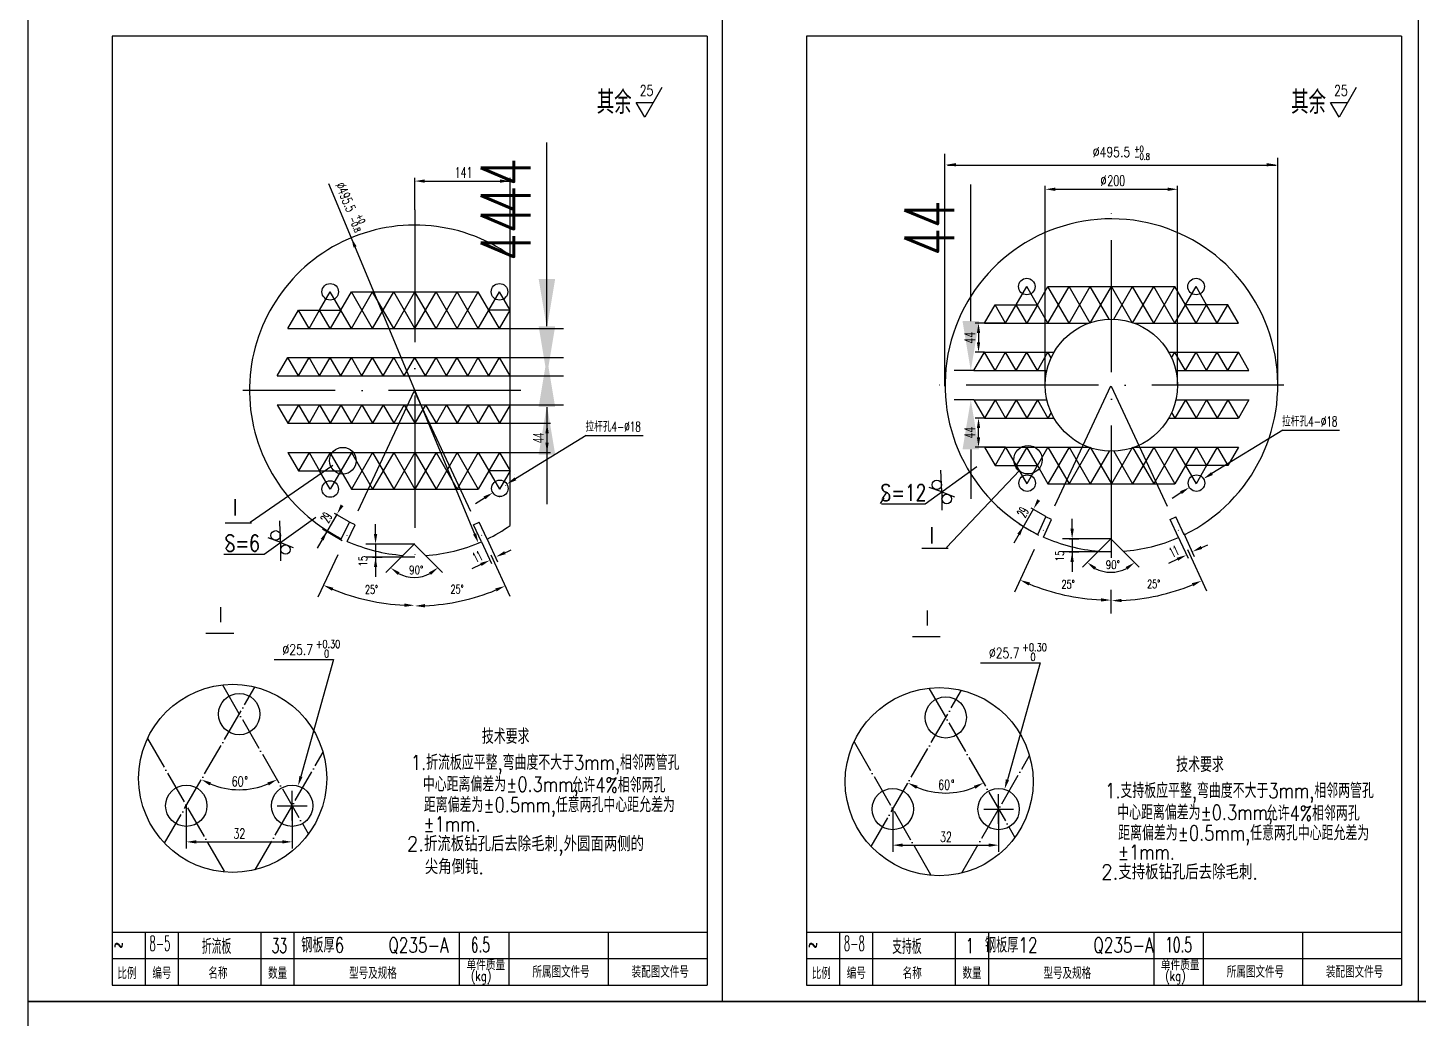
# Model space of a CAD drawing. Extents: x 1146 to 4564, y 131 to 1670.
# Drawn here: x 2369.2 to 2789.7, y 1071 to 1370.5 of the extents above; entities that cross this region are included whole.
import ezdxf
from ezdxf.enums import TextEntityAlignment as Align

# ---------------------------------------------------------------- set-up
doc = ezdxf.new("R2010")
doc.units = 0
doc.header["$LTSCALE"] = 2
doc.header["$MEASUREMENT"] = 0
doc.linetypes.add('DASHDOT', pattern=[6, 5, -0.5, 0, -0.5])
doc.linetypes.add('DASHDOT-S', pattern=[14, 10, -2, 0, -2])
doc.layers.get('0').update_dxf_attribs({"linetype": 'CONTINUOUS'})
doc.layers.get('DEFPOINTS').update_dxf_attribs({"linetype": 'CONTINUOUS'})
for name, color, linetype in [('1', 2, 'CONTINUOUS'), ('2', 4, 'CONTINUOUS'), ('文字', 7, 'CONTINUOUS'), ('粗线', 3, 'CONTINUOUS'), ('细线', 7, 'CONTINUOUS')]:
    doc.layers.add(name, color=color, linetype=linetype)
doc.styles.add('HZ', font='TXT.shx', dxfattribs={"width": 0.65, "bigfont": 'HZTXT.shx'})
doc.styles.add('ROMANS', font='romans', dxfattribs={"width": 0.6})
doc.styles.get("Standard").update_dxf_attribs({"font": 'txt.shx', "width": 0.65})
doc.dimstyles.get("Standard").update_dxf_attribs({"dimscale": 5, "dimtxt": 3, "dimasz": 3, "dimexe": 1, "dimexo": 0, "dimgap": 1, "dimtad": 1, "dimdec": 0, "dimzin": 0, "dimdsep": 46, "dimtxsty": 'HZ', "dimcen": 0.09, "dimadec": 0, "dimazin": 0, "dimtfac": 1, "dimtdec": 0, "dimtofl": 0, "dimtmove": 0, "dimatfit": 3, "dimfxl": 0, "dimtolj": 1, "dimtzin": 0, "dimarcsym": 0})

# ---------------------------------------------------------------- blocks, each defined once
blk = doc.blocks.new('*D11')
at = {"color": 0, "linetype": 'Continuous', "lineweight": -2}
for p, q in [((2526.19, 1280.27), (2526.19, 1321.52)), ((2515.04, 1265.27), (2531.19, 1265.27)), ((2515.04, 1256.47), (2531.19, 1256.47)), ((2526.19, 1241.47), (2526.19, 1226.47))]:
    blk.add_line(p, q, dxfattribs=at)
at = {"color": 0, "linetype": 'Continuous'}
for points in [[(2523.69, 1280.27), (2528.69, 1280.27), (2526.19, 1265.27)], [(2523.69, 1241.47), (2528.69, 1241.47), (2526.19, 1256.47)]]:
    blk.add_solid(points, dxfattribs=at)
at = {"layer": 'DEFPOINTS', "color": 0, "linetype": 'Continuous'}
for p in [(2515.04, 1265.27), (2526.19, 1265.27), (2515.04, 1256.47)]:
    blk.add_point(p, dxfattribs=at)
at = {"color": 0, "linetype": 'Continuous', "insert": (2513.69, 1308.39), "char_height": 15, "attachment_point": 5, "rotation": 90, "style": 'HZ'}
blk.add_mtext('\\A1;44', dxfattribs=at)
blk = doc.blocks.new('*D12')
at = {"color": 0, "linetype": 'Continuous', "lineweight": -2}
for p, q in [((2526.19, 1294.61), (2526.19, 1335.86)), ((2515.04, 1279.61), (2531.19, 1279.61)), ((2515.04, 1270.81), (2531.19, 1270.81)), ((2526.19, 1255.81), (2526.19, 1240.81))]:
    blk.add_line(p, q, dxfattribs=at)
at = {"color": 0, "linetype": 'Continuous'}
for points in [[(2523.69, 1294.61), (2528.69, 1294.61), (2526.19, 1279.61)], [(2523.69, 1255.81), (2528.69, 1255.81), (2526.19, 1270.81)]]:
    blk.add_solid(points, dxfattribs=at)
at = {"layer": 'DEFPOINTS', "color": 0, "linetype": 'Continuous'}
for p in [(2515.04, 1279.61), (2526.19, 1279.61), (2515.04, 1270.81)]:
    blk.add_point(p, dxfattribs=at)
at = {"color": 0, "linetype": 'Continuous', "insert": (2513.69, 1322.73), "char_height": 15, "attachment_point": 5, "rotation": 90, "style": 'HZ'}
blk.add_mtext('\\A1;44', dxfattribs=at)
blk = doc.blocks.new('*D13')
at = {"color": 0, "linetype": 'Continuous', "lineweight": -2}
for p, q in [((2654.38, 1281.85), (2654.38, 1323.1)), ((2655.31, 1266.85), (2649.38, 1266.85)), ((2655.31, 1258.05), (2649.38, 1258.05)), ((2654.38, 1243.05), (2654.38, 1228.05))]:
    blk.add_line(p, q, dxfattribs=at)
at = {"color": 0, "linetype": 'Continuous'}
for points in [[(2651.88, 1281.85), (2656.88, 1281.85), (2654.38, 1266.85)], [(2651.88, 1243.05), (2656.88, 1243.05), (2654.38, 1258.05)]]:
    blk.add_solid(points, dxfattribs=at)
at = {"layer": 'DEFPOINTS', "color": 0, "linetype": 'Continuous'}
for p in [(2654.38, 1266.85), (2655.31, 1266.85), (2655.31, 1258.05)]:
    blk.add_point(p, dxfattribs=at)
at = {"color": 0, "linetype": 'Continuous', "insert": (2641.88, 1309.98), "char_height": 15, "attachment_point": 5, "rotation": 90, "style": 'HZ'}
blk.add_mtext('\\A1;44', dxfattribs=at)

msp = doc.modelspace()

# ---------------------------------------------------------------- linework, layer by layer
at = {"color": 7, "linetype": 'Continuous'}
for p, q in [((2369.19, 1670.03), (2369.19, 1076.03)), ((2579.19, 1670.03), (2579.19, 1076.03)), ((2789.69, 1670.03), (2789.69, 1076.03)), ((2646.52, 1262.18), (2646.52, 1332.38)), ((2747.24, 1262.49), (2747.24, 1331.24)), ((2486.24, 1315.46), (2486.24, 1325.17)), ((2515.04, 1300.86), (2515.04, 1325.17)), ((2460.17, 1323.44), (2504.32, 1217.48)), ((2489.24, 1324.17), (2515.04, 1324.17)), ((2676.91, 1262.45), (2676.91, 1322.7)), ((2679.91, 1321.7), (2713.91, 1321.7)), ((2716.91, 1262.45), (2716.91, 1322.7)), ((2664.91, 1281.2), (2671.31, 1292.28)), ((2677.71, 1281.2), (2671.31, 1292.28)), ((2677.71, 1281.2), (2684.11, 1292.28)), ((2684.11, 1281.2), (2677.71, 1292.28)), ((2684.11, 1281.2), (2690.51, 1292.28)), ((2690.51, 1281.2), (2684.11, 1292.28)), ((2690.51, 1281.2), (2696.91, 1292.28)), ((2696.19, 1282.44), (2690.51, 1292.28)), ((2703.31, 1281.2), (2696.91, 1292.28)), ((2697.63, 1282.44), (2703.31, 1292.28)), ((2703.31, 1281.2), (2709.71, 1292.28)), ((2709.71, 1281.2), (2703.31, 1292.28)), ((2709.71, 1281.2), (2716.11, 1292.28)), ((2716.11, 1281.2), (2709.71, 1292.28)), ((2716.11, 1281.2), (2722.51, 1292.28)), ((2725.71, 1286.74), (2722.51, 1292.28)), ((2457.44, 1285.15), (2460.64, 1290.69)), ((2467.04, 1279.61), (2460.64, 1290.69)), ((2467.04, 1279.61), (2473.44, 1290.69)), ((2473.44, 1279.61), (2467.04, 1290.69)), ((2473.44, 1279.61), (2479.84, 1290.69)), ((2479.84, 1279.61), (2473.44, 1290.69)), ((2479.84, 1279.61), (2486.24, 1290.69)), ((2486.24, 1279.61), (2479.84, 1290.69)), ((2492.64, 1279.61), (2486.24, 1290.69)), ((2486.24, 1279.61), (2492.64, 1290.69)), ((2492.64, 1279.61), (2499.04, 1290.69)), ((2499.04, 1279.61), (2492.64, 1290.69)), ((2499.04, 1279.61), (2505.44, 1290.69)), ((2505.44, 1279.61), (2499.04, 1290.69)), ((2505.44, 1279.61), (2511.84, 1290.69)), ((2515.04, 1285.15), (2511.84, 1290.69)), ((2664.91, 1281.2), (2661.71, 1286.74)), ((2671.31, 1281.2), (2668.11, 1286.74)), ((2674.51, 1286.74), (2671.31, 1281.2)), ((2722.51, 1281.2), (2719.31, 1286.74)), ((2722.51, 1281.2), (2725.71, 1286.74)), ((2728.91, 1281.2), (2725.71, 1286.74)), ((2728.91, 1281.2), (2732.11, 1286.74)), ((2454.24, 1279.61), (2451.04, 1285.15)), ((2454.24, 1279.61), (2457.44, 1285.15)), ((2460.64, 1279.61), (2457.44, 1285.15)), ((2463.84, 1285.15), (2460.64, 1279.61)), ((2511.84, 1279.61), (2508.64, 1285.15)), ((2511.84, 1279.61), (2515.04, 1285.15)), ((2664.91, 1281.2), (2655.72, 1281.2)), ((2656.72, 1278.2), (2656.72, 1275.4)), ((2451.04, 1265.27), (2447.84, 1270.81)), ((2457.44, 1265.27), (2454.24, 1270.81)), ((2457.44, 1265.27), (2460.64, 1270.81)), ((2463.84, 1265.27), (2460.64, 1270.81)), ((2463.84, 1265.27), (2467.04, 1270.81)), ((2470.24, 1265.27), (2467.04, 1270.81)), ((2470.24, 1265.27), (2473.44, 1270.81)), ((2476.64, 1265.27), (2473.44, 1270.81)), ((2476.64, 1265.27), (2479.84, 1270.81)), ((2483.04, 1265.27), (2479.84, 1270.81)), ((2483.04, 1265.27), (2486.24, 1270.81)), ((2489.44, 1265.27), (2486.24, 1270.81)), ((2489.44, 1265.27), (2492.64, 1270.81)), ((2495.84, 1265.27), (2492.64, 1270.81)), ((2495.84, 1265.27), (2499.04, 1270.81)), ((2502.24, 1265.27), (2499.04, 1270.81)), ((2502.24, 1265.27), (2505.44, 1270.81)), ((2508.64, 1265.27), (2505.44, 1270.81)), ((2508.64, 1265.27), (2511.84, 1270.81)), ((2515.04, 1265.27), (2511.84, 1270.81)), ((2658.51, 1272.4), (2655.72, 1272.4)), ((2661.71, 1266.85), (2658.51, 1272.4)), ((2668.11, 1266.85), (2664.91, 1272.4)), ((2668.11, 1266.85), (2671.31, 1272.4)), ((2674.51, 1266.85), (2671.31, 1272.4)), ((2674.51, 1266.85), (2677.71, 1272.4)), ((2678.69, 1270.7), (2677.71, 1272.4)), ((2715.13, 1270.7), (2716.11, 1272.4)), ((2719.31, 1266.85), (2716.11, 1272.4)), ((2719.31, 1266.85), (2722.51, 1272.4)), ((2725.71, 1266.85), (2722.51, 1272.4)), ((2725.71, 1266.85), (2728.91, 1272.4)), ((2732.11, 1266.85), (2728.91, 1272.4)), ((2732.11, 1266.85), (2735.31, 1272.4)), ((2661.71, 1258.05), (2658.51, 1252.51)), ((2668.11, 1258.05), (2664.91, 1252.51)), ((2668.11, 1258.05), (2671.31, 1252.51)), ((2674.51, 1258.05), (2671.31, 1252.51)), ((2674.51, 1258.05), (2677.71, 1252.51)), ((2719.31, 1258.05), (2716.11, 1252.51)), ((2719.31, 1258.05), (2722.51, 1252.51)), ((2725.71, 1258.05), (2722.51, 1252.51)), ((2725.71, 1258.05), (2728.91, 1252.51)), ((2732.11, 1258.05), (2728.91, 1252.51)), ((2732.11, 1258.05), (2735.31, 1252.51)), ((2451.04, 1256.47), (2447.84, 1250.92)), ((2457.44, 1256.47), (2454.24, 1250.92)), ((2457.44, 1256.47), (2460.64, 1250.92)), ((2463.84, 1256.47), (2460.64, 1250.92)), ((2463.84, 1256.47), (2467.04, 1250.92)), ((2470.24, 1256.47), (2467.04, 1250.92)), ((2470.24, 1256.47), (2473.44, 1250.92)), ((2476.64, 1256.47), (2473.44, 1250.92)), ((2476.64, 1256.47), (2479.84, 1250.92)), ((2483.04, 1256.47), (2479.84, 1250.92)), ((2483.04, 1256.47), (2486.24, 1250.92)), ((2489.44, 1256.47), (2486.24, 1250.92)), ((2489.44, 1256.47), (2492.64, 1250.92)), ((2495.84, 1256.47), (2492.64, 1250.92)), ((2495.84, 1256.47), (2499.04, 1250.92)), ((2502.24, 1256.47), (2499.04, 1250.92)), ((2502.24, 1256.47), (2505.44, 1250.92)), ((2508.64, 1256.47), (2505.44, 1250.92)), ((2508.64, 1256.47), (2511.84, 1250.92)), ((2515.04, 1256.47), (2511.84, 1250.92)), ((2678.69, 1254.21), (2677.71, 1252.51)), ((2715.13, 1254.21), (2716.11, 1252.51)), ((2515.04, 1250.92), (2527.22, 1250.92)), ((2658.51, 1252.51), (2655.72, 1252.51)), ((2656.72, 1246.71), (2656.72, 1249.51)), ((2538.05, 1247.27), (2516.65, 1234.13)), ((2526.22, 1245.12), (2526.22, 1247.92)), ((2538.05, 1247.27), (2555.25, 1247.27)), ((2748.72, 1248.86), (2727.32, 1235.72)), ((2748.72, 1248.86), (2765.92, 1248.86)), ((2454.24, 1242.12), (2451.04, 1236.58)), ((2460.64, 1242.12), (2457.44, 1236.58)), ((2467.04, 1242.12), (2460.64, 1231.04)), ((2463.84, 1236.58), (2460.64, 1242.12)), ((2473.44, 1242.12), (2467.04, 1231.04)), ((2467.04, 1242.12), (2473.44, 1231.04)), ((2479.84, 1242.12), (2473.44, 1231.04)), ((2473.44, 1242.12), (2479.84, 1231.04)), ((2486.24, 1242.12), (2479.84, 1231.04)), ((2479.84, 1242.12), (2486.24, 1231.04)), ((2486.24, 1242.12), (2492.64, 1231.04)), ((2492.64, 1242.12), (2486.24, 1231.04)), ((2499.04, 1242.12), (2492.64, 1231.04)), ((2492.64, 1242.12), (2499.04, 1231.04)), ((2505.44, 1242.12), (2499.04, 1231.04)), ((2499.04, 1242.12), (2505.44, 1231.04)), ((2505.44, 1242.12), (2511.84, 1231.04)), ((2511.84, 1242.12), (2508.64, 1236.58)), ((2511.84, 1242.12), (2515.04, 1236.58)), ((2515.04, 1242.12), (2527.22, 1242.12)), ((2664.91, 1243.71), (2655.72, 1243.71)), ((2664.91, 1243.71), (2661.71, 1238.17)), ((2664.91, 1243.71), (2671.31, 1232.62)), ((2671.31, 1243.71), (2668.11, 1238.17)), ((2677.71, 1243.71), (2671.31, 1232.62)), ((2674.51, 1238.17), (2671.31, 1243.71)), ((2684.11, 1243.71), (2677.71, 1232.62)), ((2677.71, 1243.71), (2684.11, 1232.62)), ((2690.51, 1243.71), (2684.11, 1232.62)), ((2684.11, 1243.71), (2690.51, 1232.62)), ((2690.51, 1243.71), (2696.91, 1232.62)), ((2696.19, 1242.47), (2690.51, 1232.62)), ((2703.31, 1243.71), (2696.91, 1232.62)), ((2697.63, 1242.47), (2703.31, 1232.62)), ((2709.71, 1243.71), (2703.31, 1232.62)), ((2703.31, 1243.71), (2709.71, 1232.62)), ((2716.11, 1243.71), (2709.71, 1232.62)), ((2709.71, 1243.71), (2716.11, 1232.62)), ((2716.11, 1243.71), (2722.51, 1232.62)), ((2722.51, 1243.71), (2719.31, 1238.17)), ((2722.51, 1243.71), (2725.71, 1238.17)), ((2728.91, 1243.71), (2725.71, 1238.17)), ((2728.91, 1243.71), (2732.11, 1238.17)), ((2436.4, 1221.01), (2461.42, 1238.27)), ((2460.64, 1231.04), (2457.44, 1236.58)), ((2515.04, 1236.58), (2511.84, 1231.04)), ((2640.6, 1226.62), (2656.23, 1237.82)), ((2645.61, 1230.19), (2645.33, 1236.73)), ((2647.07, 1213.36), (2669.15, 1236.69)), ((2725.71, 1238.17), (2722.51, 1232.62)), ((2504.58, 1226.72), (2507.27, 1228.37)), ((2511.75, 1228.75), (2511.93, 1228.75)), ((2511.84, 1228.66), (2511.84, 1228.84)), ((2627.07, 1226.71), (2628.17, 1228.36)), ((2627.74, 1228.29), (2628.85, 1229.95)), ((2645.65, 1230.16), (2641.83, 1231.55)), ((2645.59, 1230.23), (2645.59, 1224.64)), ((2645.61, 1230.19), (2649.42, 1228.64)), ((2715.25, 1228.3), (2717.95, 1229.96)), ((2627.35, 1226.62), (2640.6, 1226.62)), ((2440.64, 1211.32), (2456.27, 1222.53)), ((2445.65, 1214.89), (2445.38, 1221.43)), ((2445.69, 1214.86), (2441.88, 1216.26)), ((2428.51, 1211.32), (2440.64, 1211.32)), ((2429.05, 1213), (2430.15, 1214.65)), ((2445.64, 1214.94), (2445.64, 1209.34)), ((2445.65, 1214.89), (2449.46, 1213.35)), ((2369.19, 1076.03), (2369.19, 482.03)), ((3210.19, 1076.03), (2369.19, 1076.03)), ((2369.19, 1076.03), (3210.19, 1076.03))]:
    msp.add_line(p, q, dxfattribs=at)
at = {"color": 3, "linetype": 'Continuous'}
for p, q in [((2574.69, 1368.03), (2394.69, 1368.03)), ((2784.69, 1368.03), (2604.69, 1368.03))]:
    msp.add_line(p, q, dxfattribs=at)
at = {"color": 1, "linetype": 'DASHDOT-S', "ltscale": 2}
for p, q in [((2486.24, 1315.46), (2486.24, 1209.84)), ((2696.91, 1210.25), (2696.91, 1315.88)), ((2749.09, 1262.45), (2644.86, 1262.45)), ((2696.63, 1262.14), (2674.86, 1215.46)), ((2696.83, 1262.14), (2718.6, 1215.46)), ((2518.28, 1260.87), (2434.19, 1260.87)), ((2485.95, 1260.56), (2464.18, 1213.87)), ((2486.16, 1260.56), (2507.93, 1213.87))]:
    msp.add_line(p, q, dxfattribs=at)
at = {"color": 0, "linetype": 'ByBlock'}
for p, q in [((2466.35, 1221.16), (2461.99, 1223.68)), ((2673.39, 1225.11), (2667.39, 1214.72)), ((2677.03, 1222.74), (2672.66, 1225.26)), ((2462.72, 1223.53), (2456.72, 1213.13)), ((2474.36, 1217.44), (2474.36, 1220.44)), ((2674.99, 1217), (2668.97, 1220.47)), ((2685.03, 1219.03), (2685.03, 1222.03)), ((2464.31, 1215.42), (2458.3, 1218.89)), ((2508.08, 1215.89), (2511.25, 1209.04)), ((2684.13, 1216.03), (2687.03, 1216.03)), ((2685.03, 1215.99), (2685.03, 1206.03)), ((2716.91, 1216.95), (2720.09, 1210.1)), ((2718.68, 1217.78), (2721.98, 1210.66)), ((2462.92, 1211.15), (2456.94, 1198.33)), ((2474.36, 1214.4), (2474.36, 1204.45)), ((2506.36, 1215.1), (2509.42, 1208.51)), ((2509.2, 1211.15), (2515, 1198.7)), ((2512.7, 1211.36), (2515.41, 1212.63)), ((2673.59, 1212.74), (2667.61, 1199.91)), ((2684.13, 1212.03), (2687.03, 1212.03)), ((2693.05, 1212.29), (2688.18, 1207.42)), ((2700.47, 1212.27), (2705.32, 1207.42)), ((2719.87, 1212.74), (2725.68, 1200.29)), ((2723.37, 1212.95), (2726.09, 1214.22)), ((2473.46, 1210.45), (2476.36, 1210.45)), ((2482.37, 1210.71), (2477.51, 1205.84)), ((2489.8, 1210.68), (2494.64, 1205.84)), ((2506.21, 1208.23), (2503.49, 1206.96)), ((2716.88, 1209.82), (2714.16, 1208.55)), ((2696.77, 1200.6), (2696.77, 1193.45)), ((2461.69, 1179.53), (2451.79, 1144.13)), ((2675.36, 1178.52), (2665.46, 1143.13)), ((2449.13, 1130.78), (2449.13, 1139.78)), ((2662.8, 1129.77), (2662.8, 1138.77)), ((2444.63, 1135.28), (2453.63, 1135.28)), ((2658.3, 1134.27), (2667.3, 1134.27))]:
    msp.add_line(p, q, dxfattribs=at)
at = {"color": 7, "linetype": 'Continuous'}
for centre, radius in [((2464.46, 1239.61), 4.04), ((2671.69, 1239.9), 4.3), ((2644.11, 1232.32), 1.44), ((2647.1, 1228.04), 1.44), ((2444.15, 1217.03), 1.44), ((2447.14, 1212.75), 1.44), ((2431.15, 1143.55), 28.44), ((2644.82, 1142.55), 28.44)]:
    msp.add_circle(centre, radius, dxfattribs=at)
at = {"color": 0, "linetype": 'ByBlock'}
for centre, radius, start, end in [((2696.75, 1215.99), 10.12, 242.0529, 297.9471), ((2486.08, 1214.41), 10.12, 242.0529, 297.9471), ((2486.09, 1260.86), 64.99, 247.645, 267.355), ((2486.29, 1260.1), 64.41, 272.6691, 292.3309), ((2696.77, 1262.44), 64.99, 247.645, 267.355), ((2696.97, 1261.68), 64.41, 272.6691, 292.3309)]:
    msp.add_arc(centre, radius, start, end, dxfattribs=at)
for points in [[(2649.91, 1329.61), (2649.91, 1328.61), (2646.91, 1329.11)], [(2743.89, 1329.61), (2743.89, 1328.61), (2746.89, 1329.11)], [(2674.46, 1227.96), (2675.33, 1227.46), (2673.39, 1225.11)], [(2463.79, 1226.37), (2464.65, 1225.87), (2462.72, 1223.53)], [(2668.46, 1217.56), (2669.32, 1217.06), (2670.39, 1219.91)], [(2457.79, 1215.98), (2458.65, 1215.48), (2459.72, 1218.33)], [(2473.86, 1217.44), (2474.86, 1217.44), (2474.36, 1214.44)], [(2684.53, 1219.03), (2685.53, 1219.03), (2685.03, 1216.03)], [(2513.28, 1212.25), (2513.7, 1211.35), (2510.77, 1210.53)], [(2684.53, 1209.03), (2685.53, 1209.03), (2685.03, 1212.03)], [(2716.67, 1210.27), (2717.09, 1209.36), (2719.6, 1211.08)], [(2723.95, 1213.84), (2724.37, 1212.93), (2721.44, 1212.12)], [(2473.86, 1207.45), (2474.86, 1207.45), (2474.36, 1210.45)], [(2481.04, 1205.07), (2481.63, 1205.87), (2478.92, 1207.25)], [(2490.52, 1205.87), (2491.11, 1205.07), (2493.23, 1207.25)], [(2505.99, 1208.68), (2506.42, 1207.78), (2508.92, 1209.5)], [(2691.71, 1206.65), (2692.3, 1207.46), (2689.59, 1208.84)], [(2701.19, 1207.46), (2701.79, 1206.65), (2703.9, 1208.84)], [(2671.85, 1201.88), (2672.25, 1202.79), (2669.3, 1203.54)], [(2721.24, 1202.57), (2721.64, 1201.65), (2724.19, 1203.31)], [(2461.17, 1200.29), (2461.58, 1201.21), (2458.63, 1201.95)], [(2510.57, 1200.98), (2510.97, 1200.07), (2513.51, 1201.73)], [(2483.11, 1196.43), (2483.08, 1195.43), (2486.09, 1195.87)], [(2489.31, 1195.26), (2489.28, 1196.26), (2486.29, 1195.69)], [(2693.78, 1198.02), (2693.76, 1197.02), (2696.77, 1197.45)], [(2699.98, 1196.85), (2699.95, 1197.85), (2696.97, 1197.28)], [(2451.32, 1144.28), (2452.27, 1143.99), (2450.93, 1141.26)], [(2664.98, 1143.28), (2665.94, 1142.99), (2664.6, 1140.26)]]:
    msp.add_solid(points, dxfattribs=at)
at = {"color": 7, "linetype": 'Continuous'}
for points in [[(2489.24, 1324.67), (2489.24, 1323.67), (2486.24, 1324.17)], [(2512.04, 1324.67), (2512.04, 1323.67), (2515.04, 1324.17)], [(2679.91, 1322.2), (2679.91, 1321.2), (2676.91, 1321.7)], [(2713.91, 1322.2), (2713.91, 1321.2), (2716.91, 1321.7)], [(2467.7, 1304.06), (2468.62, 1304.44), (2467.01, 1307.02)], [(2656.22, 1278.2), (2657.22, 1278.2), (2656.72, 1281.2)], [(2656.22, 1275.4), (2657.22, 1275.4), (2656.72, 1272.4)], [(2525.72, 1247.92), (2526.72, 1247.92), (2526.22, 1250.92)], [(2656.22, 1249.51), (2657.22, 1249.51), (2656.72, 1252.51)], [(2525.72, 1245.12), (2526.72, 1245.12), (2526.22, 1242.12)], [(2656.22, 1246.71), (2657.22, 1246.71), (2656.72, 1243.71)], [(2516.39, 1234.56), (2516.91, 1233.7), (2514.09, 1232.56)], [(2727.06, 1236.14), (2727.58, 1235.29), (2724.76, 1234.15)], [(2507.54, 1227.95), (2507.01, 1228.8), (2509.83, 1229.94)], [(2718.21, 1229.53), (2717.68, 1230.38), (2720.5, 1231.53)], [(2504.78, 1217.67), (2503.85, 1217.29), (2505.47, 1214.71)]]:
    msp.add_solid(points, dxfattribs=at)
at = {"layer": '1'}
for p, q in [((2560.96, 1352.46), (2555.79, 1343.5)), ((2770.96, 1352.46), (2765.79, 1343.5)), ((2555.79, 1343.5), (2553.2, 1347.98)), ((2553.2, 1347.98), (2558.37, 1347.98)), ((2763.2, 1347.98), (2768.37, 1347.98)), ((2765.79, 1343.5), (2763.2, 1347.98)), ((2647.29, 1328.96), (2746.78, 1328.96)), ((2428.87, 1220.81), (2436.87, 1220.81)), ((2696.94, 1215.99), (2682.11, 1215.99)), ((2486.27, 1214.4), (2471.44, 1214.4)), ((2639.55, 1213.16), (2647.55, 1213.16)), ((2696.94, 1212.03), (2682.02, 1212.03)), ((2486.27, 1210.45), (2471.35, 1210.45)), ((2423.05, 1187.45), (2431.45, 1187.45)), ((2636.72, 1186.45), (2645.12, 1186.45)), ((2443.68, 1179.53), (2461.69, 1179.53)), ((2657.34, 1178.52), (2675.36, 1178.52))]:
    msp.add_line(p, q, dxfattribs=at)
at = {"layer": '1', "color": 1, "linetype": 'DASHDOT'}
for p, q in [((2410.57, 1123.92), (2437.86, 1171.18)), ((2428.04, 1171.81), (2454.07, 1126.72)), ((2624.24, 1122.92), (2651.53, 1170.18)), ((2641.7, 1170.81), (2667.74, 1125.71)), ((2405.39, 1155.6), (2428.71, 1115.22)), ((2619.06, 1154.6), (2642.38, 1114.21)), ((2437.97, 1115.94), (2458.47, 1151.45)), ((2651.64, 1114.94), (2672.14, 1150.45))]:
    msp.add_line(p, q, dxfattribs=at)
at = {"layer": '1', "color": 0, "linetype": 'Continuous'}
for p, q in [((2417.13, 1135.28), (2417.13, 1122.35)), ((2449.13, 1135.28), (2449.13, 1122.35)), ((2630.79, 1134.27), (2630.79, 1121.35)), ((2662.8, 1134.27), (2662.8, 1121.35)), ((2420.13, 1124.35), (2446.13, 1124.35)), ((2633.79, 1123.35), (2659.8, 1123.35))]:
    msp.add_line(p, q, dxfattribs=at)
at = {"layer": '1', "color": 4, "linetype": 'Continuous'}
for centre in [(2433.13, 1162.99), (2646.8, 1161.99), (2417.13, 1135.28), (2449.13, 1135.28), (2630.79, 1134.27), (2662.8, 1134.27)]:
    msp.add_circle(centre, 6.25, dxfattribs=at)
at = {"layer": '1', "color": 0, "linetype": 'Continuous'}
for centre in [(2433.13, 1162.99), (2646.8, 1161.99)]:
    msp.add_arc(centre, 22.87, 247.5222, 292.4778, dxfattribs=at)
for points in [[(2424.17, 1141.42), (2424.61, 1142.31), (2421.7, 1143.19)], [(2441.65, 1142.31), (2442.09, 1141.42), (2444.56, 1143.19)], [(2637.83, 1140.41), (2638.28, 1141.31), (2635.36, 1142.19)], [(2655.32, 1141.31), (2655.76, 1140.41), (2658.23, 1142.19)], [(2420.13, 1124.85), (2420.13, 1123.85), (2417.13, 1124.35)], [(2446.13, 1124.85), (2446.13, 1123.85), (2449.13, 1124.35)], [(2633.79, 1123.85), (2633.79, 1122.85), (2630.79, 1123.35)], [(2659.8, 1123.85), (2659.8, 1122.85), (2662.8, 1123.35)]]:
    msp.add_solid(points, dxfattribs=at)
at = {"layer": '2'}
for p, q in [((2515.04, 1219.99), (2515.04, 1301.74)), ((2674.51, 1286.74), (2677.71, 1292.28)), ((2677.71, 1292.28), (2716.11, 1292.28)), ((2719.31, 1286.74), (2716.11, 1292.28)), ((2463.84, 1285.15), (2467.04, 1290.69)), ((2467.04, 1290.69), (2505.44, 1290.69)), ((2508.64, 1285.15), (2505.44, 1290.69)), ((2658.51, 1281.2), (2661.71, 1286.74)), ((2661.71, 1286.74), (2674.51, 1286.74)), ((2732.11, 1286.74), (2719.31, 1286.74)), ((2735.31, 1281.2), (2732.11, 1286.74)), ((2447.84, 1279.61), (2451.04, 1285.15)), ((2451.04, 1285.15), (2463.84, 1285.15)), ((2515.04, 1285.15), (2508.64, 1285.15)), ((2447.84, 1279.61), (2515.04, 1279.61)), ((2658.51, 1281.2), (2689.93, 1281.2)), ((2703.89, 1281.2), (2735.31, 1281.2)), ((2444.64, 1265.27), (2447.84, 1270.81)), ((2447.84, 1270.81), (2515.04, 1270.81)), ((2451.04, 1265.27), (2454.24, 1270.81)), ((2655.31, 1266.85), (2658.51, 1272.4)), ((2658.51, 1272.4), (2679.56, 1272.4)), ((2661.71, 1266.85), (2664.91, 1272.4)), ((2714.26, 1272.4), (2735.31, 1272.4)), ((2738.51, 1266.85), (2735.31, 1272.4)), ((2655.31, 1266.85), (2677.4, 1266.85)), ((2716.42, 1266.85), (2738.51, 1266.85)), ((2444.64, 1265.27), (2515.04, 1265.27)), ((2655.31, 1258.05), (2677.4, 1258.05)), ((2655.31, 1258.05), (2658.51, 1252.51)), ((2661.71, 1258.05), (2664.91, 1252.51)), ((2716.42, 1258.05), (2738.51, 1258.05)), ((2738.51, 1258.05), (2735.31, 1252.51)), ((2444.64, 1256.47), (2515.04, 1256.47)), ((2444.64, 1256.47), (2447.84, 1250.92)), ((2451.04, 1256.47), (2454.24, 1250.92)), ((2447.84, 1250.92), (2515.04, 1250.92)), ((2658.51, 1252.51), (2679.56, 1252.51)), ((2714.26, 1252.51), (2735.31, 1252.51)), ((2447.84, 1242.12), (2515.04, 1242.12)), ((2447.84, 1242.12), (2451.04, 1236.58)), ((2454.24, 1242.12), (2457.44, 1236.58)), ((2658.51, 1243.71), (2689.93, 1243.71)), ((2658.51, 1243.71), (2661.71, 1238.17)), ((2703.89, 1243.71), (2735.31, 1243.71)), ((2735.31, 1243.71), (2732.11, 1238.17)), ((2451.04, 1236.58), (2463.84, 1236.58)), ((2463.84, 1236.58), (2467.04, 1231.04)), ((2508.64, 1236.58), (2505.44, 1231.04)), ((2515.04, 1236.58), (2508.64, 1236.58)), ((2661.71, 1238.17), (2674.51, 1238.17)), ((2674.51, 1238.17), (2677.71, 1232.62)), ((2719.31, 1238.17), (2716.11, 1232.62)), ((2732.11, 1238.17), (2719.31, 1238.17)), ((2513.75, 1232.16), (2513.76, 1232.18)), ((2516.25, 1235.44), (2516.23, 1235.4)), ((2677.71, 1232.62), (2716.11, 1232.62)), ((2467.04, 1231.04), (2505.44, 1231.04)), ((2464.1, 1216.04), (2466.43, 1221.04)), ((2465.82, 1215.23), (2468.15, 1220.23)), ((2468.15, 1220.23), (2466.43, 1221.04)), ((2503.96, 1220.23), (2505.68, 1221.04)), ((2506.36, 1215.09), (2503.96, 1220.23)), ((2508.08, 1215.89), (2505.68, 1221.04)), ((2674.64, 1217.34), (2677.1, 1222.62)), ((2676.36, 1216.53), (2678.83, 1221.82)), ((2678.83, 1221.82), (2677.1, 1222.62)), ((2714.63, 1221.82), (2716.36, 1222.62)), ((2717.16, 1216.4), (2714.63, 1221.82)), ((2718.89, 1217.2), (2716.36, 1222.62)), ((2696.75, 1215.99), (2693.05, 1212.29)), ((2696.75, 1215.99), (2700.47, 1212.27)), ((2486.08, 1214.41), (2482.37, 1210.71)), ((2486.08, 1214.41), (2489.8, 1210.68))]:
    msp.add_line(p, q, dxfattribs=at)
for centre, radius in [((2460.64, 1290.69), 2.5), ((2511.84, 1290.69), 2.5), ((2671.31, 1292.28), 2.5), ((2722.51, 1292.28), 2.5), ((2696.91, 1262.45), 20), ((2460.64, 1231.04), 2.5), ((2511.96, 1231.25), 2.5), ((2671.43, 1232.84), 2.5), ((2722.63, 1232.84), 2.5)]:
    msp.add_circle(centre, radius, dxfattribs=at)
for centre, radius, start, end in [((2696.91, 1262.45), 50.31, 295.8996, 243.7275), ((2486.24, 1260.87), 50, 54.8303, 243.7196), ((2486.24, 1260.87), 50, 295.9052, 305.1697), ((2696.91, 1262.45), 50.31, 245.8923, 265.5947), ((2696.91, 1262.45), 50.31, 274.0577, 293.7348), ((2486.24, 1260.87), 50, 245.8979, 265.8999), ((2486.24, 1260.87), 50, 273.7488, 293.7269)]:
    msp.add_arc(centre, radius, start, end, dxfattribs=at)
at = {"layer": 'DEFPOINTS', "color": 0, "linetype": 'ByBlock'}
for p in [(2746.89, 1329.11), (2696.77, 1327.07), (2696.77, 1327.07), (2485.95, 1260.56), (2486.16, 1260.56), (2674.86, 1215.46), (2684.13, 1216.03), (2685.03, 1216.03), (2696.75, 1215.99), (2696.75, 1215.99), (2718.6, 1215.46), (2464.18, 1213.87), (2486.08, 1214.41), (2486.08, 1214.41), (2507.93, 1213.87), (2684.13, 1212.03), (2693.05, 1212.29), (2700.47, 1212.27), (2473.46, 1210.45), (2482.37, 1210.71), (2486.09, 1208.9), (2486.09, 1208.9), (2489.8, 1210.68), (2509.06, 1209.45), (2696.77, 1210.49), (2696.77, 1210.49), (2719.73, 1211.03), (2483.46, 1204.63), (2694.13, 1206.22), (2467.45, 1198.6), (2467.45, 1198.6), (2678.13, 1200.18), (2706.1, 1198.56), (2495.43, 1196.97)]:
    msp.add_point(p, dxfattribs=at)
at = {"layer": '粗线'}
for p, q in [((2394.69, 1368.03), (2394.69, 1081.03)), ((2574.69, 1368.03), (2574.69, 1081.03)), ((2604.69, 1368.03), (2604.69, 1081.03)), ((2784.69, 1368.03), (2784.69, 1081.03)), ((2404.69, 1097.03), (2404.69, 1081.03)), ((2414.69, 1097.03), (2414.69, 1081.03)), ((2439.69, 1097.03), (2439.69, 1081.03)), ((2449.69, 1097.03), (2449.69, 1081.03)), ((2499.69, 1097.03), (2499.69, 1081.03)), ((2514.69, 1097.03), (2514.69, 1081.03)), ((2544.69, 1097.03), (2544.69, 1081.03)), ((2614.69, 1097.03), (2614.69, 1081.03)), ((2624.69, 1097.03), (2624.69, 1081.03)), ((2649.69, 1097.03), (2649.69, 1081.03)), ((2659.69, 1097.03), (2659.69, 1081.03)), ((2709.69, 1097.03), (2709.69, 1081.03)), ((2724.69, 1097.03), (2724.69, 1081.03)), ((2754.69, 1097.03), (2754.69, 1081.03)), ((2394.69, 1089.03), (2574.69, 1089.03)), ((2604.69, 1089.03), (2784.69, 1089.03)), ((2394.69, 1081.03), (2574.69, 1081.03)), ((2604.69, 1081.03), (2784.69, 1081.03))]:
    msp.add_line(p, q, dxfattribs=at)
at = {"layer": '细线'}
for p, q in [((2394.69, 1097.03), (2574.69, 1097.03)), ((2604.69, 1097.03), (2784.69, 1097.03))]:
    msp.add_line(p, q, dxfattribs=at)

# ---------------------------------------------------------------- texts
at = {"color": 7, "linetype": 'Continuous'}
for s, height, style, width, p in [('%%c495.5', 3, 'HZ', 0.8, (2691.27, 1331.44)), ('拉杆孔4-%%c18', 3, 'HZ', 0.65, (2748.5, 1250)), ('拉杆孔4-%%c18', 3, 'HZ', 0.65, (2537.82, 1248.42)), ('2.折流板钻孔后去除毛刺,外圆面两侧的', 4.5, 'HZ', 0.9, (2483.81, 1121.51)), ('   尖角倒钝.', 4.5, 'HZ', 0.9, (2477.48, 1114.58)), ('2.支持板钻孔后去除毛刺.', 4.5, 'HZ', 0.9, (2693.81, 1112.98)), ('~', 4.5, 'ROMANS', 0.65, (2395.23, 1091.19)), ('8-5', 4.5, 'HZ', 0.5, (2405.96, 1091.41)), ('33', 4.5, 'HZ', 0.6, (2442.94, 1090.74)), ('6.5', 4.5, 'HZ', 0.6, (2503.17, 1090.98)), ('~', 4.5, 'ROMANS', 0.65, (2605.23, 1091.19)), ('8-8', 4.5, 'HZ', 0.5, (2615.96, 1091.41)), ('1', 4.5, 'HZ', 0.6, (2652.94, 1090.74)), ('10.5', 4.5, 'HZ', 0.6, (2713.17, 1090.98))]:
    msp.add_text(s, height=height, dxfattribs=dict(at, style=style, width=width)).set_placement(p)
at = {"color": 7, "linetype": 'Continuous', "width": 0.65}
for s, p in [('141', (2498.3, 1325.17)), ('∅', (2693.62, 1322.7)), ('200', (2695.7, 1322.7))]:
    msp.add_text(s, height=3.2, dxfattribs=at).set_placement(p)
at = {"color": 7, "linetype": 'Continuous', "style": 'HZ', "width": 0.65}
msp.add_text('%%c495.5', height=3, rotation=293, dxfattribs=at).set_placement((2462.15, 1322.98))
at = {"color": 0, "linetype": 'ByBlock', "style": 'ROMANS', "width": 0.5}
for s, rotation, p in [('29', 60, (2459.46, 1222.46)), ('29', 60, (2670.13, 1224.04)), ('11', 25, (2505.18, 1210.6)), ('11', 25, (2715.86, 1212.19))]:
    msp.add_text(s, height=3, rotation=rotation, dxfattribs=at).set_placement(p, align=Align.MIDDLE_CENTER)
at = {"linetype": 'Continuous', "style": 'HZ', "width": 0.7}
for p in [(2681.82, 1200.95), (2707.69, 1201.07), (2471.15, 1199.37), (2497.02, 1199.48)]:
    msp.add_text('25°', height=2.56, dxfattribs=at).set_placement(p)
at = {"style": 'HZ', "width": 0.8}
for s, p in [('技术要求', (2506.51, 1153.98)), ('1.折流板应平整,弯曲度不大于3mm,相邻两管孔', (2485.02, 1146.11)), ('技术要求', (2716.51, 1145.45)), ('中心距离偏差为%%p0.3mm,', (2488.65, 1139.53)), (' 允许4%相邻两孔', (2530.41, 1139.29)), ('1.支持板应平整,弯曲度不大于3mm,相邻两管孔', (2695.02, 1137.58)), ('距离偏差为%%p0.5mm,任意两孔中心距允差为', (2488.96, 1133.3)), ('中心距离偏差为%%p0.3mm,', (2698.65, 1131)), (' 允许4%相邻两孔', (2740.41, 1130.76)), ('%%p1mm.', (2488.85, 1127.53)), ('距离偏差为%%p0.5mm,任意两孔中心距允差为', (2698.96, 1124.77)), ('%%p1mm.', (2698.85, 1119))]:
    msp.add_text(s, height=4.5, dxfattribs=at).set_placement(p)
at = {"color": 0, "linetype": 'Continuous', "style": 'HZ', "width": 0.7}
for s, p in [('60', (2430.85, 1141.13)), ('°', (2434.7, 1141.13)), ('60', (2644.52, 1140.12)), ('°', (2648.37, 1140.12))]:
    msp.add_text(s, height=3, rotation=360, dxfattribs=at).set_placement(p)
for p in [(2431.38, 1125.35), (2645.05, 1124.35)]:
    msp.add_text('32', height=3, dxfattribs=at).set_placement(p)
at = {"color": 7, "linetype": 'Continuous', "style": 'HZ', "width": 0.6}
for s, p in [('折流板', (2426.27, 1092.93)), ('支持板 ', (2636.27, 1092.93))]:
    msp.add_text(s, height=4.5, dxfattribs=at).set_placement(p, align=Align.MIDDLE)
at = {"color": 7, "linetype": 'Continuous', "char_height": 3.2, "attachment_point": 5, "rotation": 90}
for s, insert in [('\\A1;44', (2654.12, 1276.8)), ('\\A1;44', (2654.12, 1248.11)), ('{\\f??|b0|i0|c0|p54;44}', (2523.62, 1246.52))]:
    msp.add_mtext(s, dxfattribs=dict(at, insert=insert))
at = {"layer": '1', "style": 'HZ', "width": 0.75}
for s, height, p in [('其余', 7, (2551.79, 1344.5)), ('25', 3.2, (2558.38, 1349.98)), ('其余', 7, (2761.79, 1344.5)), ('25', 3.2, (2768.38, 1349.98))]:
    msp.add_text(s, height=height, dxfattribs=at).set_placement(p, align=Align.RIGHT)
for s, height, p in [('+0', 1.92, (2703.84, 1332.94)), ('-0.8', 1.92, (2703.84, 1330.62)), ('I', 4.5, (2426.92, 1190.83)), ('I', 4.5, (2640.59, 1189.83)), ('%%c25.7', 3.2, (2446.2, 1180.87)), ('+0.30', 2.4, (2456.29, 1182.97)), (' 0', 2.4, (2457.16, 1180.07)), ('%%c25.7', 3.2, (2659.87, 1179.87)), ('+0.30', 2.4, (2669.96, 1181.97)), (' 0', 2.4, (2670.83, 1179.07))]:
    msp.add_text(s, height=height, dxfattribs=at).set_placement(p)
at = {"layer": '1', "style": 'HZ', "width": 0.65}
for s, p in [('-0.8', (2466.3, 1312.82)), ('+0', (2468.44, 1313.73))]:
    msp.add_text(s, height=1.92, rotation=293, dxfattribs=at).set_placement(p)
at = {"layer": '1', "style": 'HZ', "width": 0.75}
for s, height, p in [('S=12', 5, (2634.01, 1227.47)), ('I', 5, (2431.88, 1223.03)), ('I', 5, (2642.55, 1214.54)), ('S=6', 5, (2434.05, 1212.18)), ('90%%D', 2.56, (2486.66, 1205.28)), ('90%%D', 2.56, (2697.34, 1206.87))]:
    msp.add_text(s, height=height, dxfattribs=at).set_placement(p, align=Align.CENTER)
for p in [(2682.53, 1210.81), (2471.86, 1209.22)]:
    msp.add_text('15', height=2.56, rotation=90, dxfattribs=at).set_placement(p, align=Align.CENTER)
for s, p in [('钢板厚6    Q235-A', (2474.15, 1093.15)), ('钢板厚12     Q235-A', (2684.15, 1093.15))]:
    msp.add_text(s, height=4.5, dxfattribs=at).set_placement(p, align=Align.MIDDLE)
at = {"layer": '文字', "style": 'HZ', "width": 0.75}
for s, height, p in [('比例', 3.5, (2396.29, 1082.83)), ('编号', 3.5, (2406.86, 1082.91)), ('名称', 3.5, (2423.79, 1082.91)), ('数量', 3.5, (2441.86, 1082.91)), ('型号及规格', 3.5, (2466.35, 1082.91)), ('单件质量', 3, (2501.86, 1085.56)), ('(kg)', 3, (2503.19, 1082.32)), ('所属图文件号', 3.5, (2521.8, 1083.29)), ('装配图文件号', 3.5, (2551.8, 1083.29)), ('比例', 3.5, (2606.29, 1082.83)), ('编号', 3.5, (2616.86, 1082.91)), ('名称', 3.5, (2633.79, 1082.91)), ('数量', 3.5, (2651.86, 1082.91)), ('型号及规格', 3.5, (2676.35, 1082.91)), ('单件质量', 3, (2711.86, 1085.56)), ('(kg)', 3, (2713.19, 1082.32)), ('所属图文件号', 3.5, (2731.8, 1083.29)), ('装配图文件号', 3.5, (2761.8, 1083.29))]:
    msp.add_text(s, height=height, dxfattribs=at).set_placement(p)

# ---------------------------------------------------------------- dimensions: what is measured, and where the dimension line sits
at = {"color": 7, "linetype": 'Continuous'}
for base, p1, p2, picture, middle in [((2526.19, 1279.61), (2515.04, 1270.81), (2515.04, 1279.61), '*D12', (2513.69, 1322.73)), ((2526.19, 1265.27), (2515.04, 1256.47), (2515.04, 1265.27), '*D11', (2513.69, 1308.39)), ((2654.38, 1266.85), (2655.31, 1258.05), (2655.31, 1266.85), '*D13', (2641.88, 1309.98))]:
    dim = msp.add_linear_dim(base=base, p1=p1, p2=p2, angle=90, text='44', dimstyle='Standard', dxfattribs=at)
    dim.commit()
    dim.dimension.update_dxf_attribs({"geometry": picture, "text_midpoint": middle})

doc.saveas('drawing.dxf')
